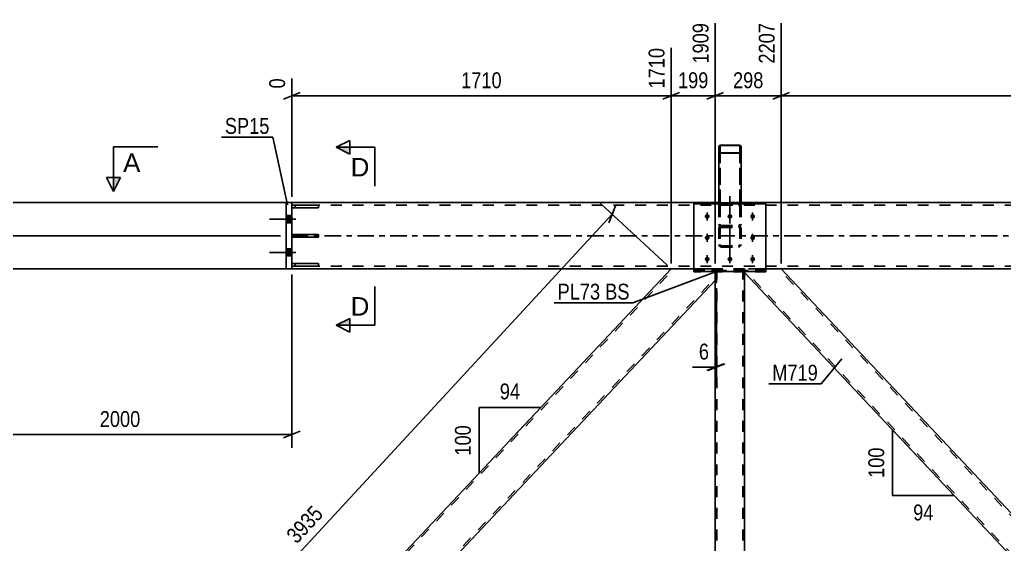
# Model space of a CAD drawing. Header units: millimetres. Extents: x -156 to 1033, y -616 to 225.
# Drawn here: x -67.1 to 110.4, y -55.7 to 39 of the extents above; entities that cross this region are included whole.
import ezdxf

# ---------------------------------------------------------------- set-up
doc = ezdxf.new("R2010")
doc.units = ezdxf.units.MM
doc.linetypes.add('DXK_LINE_DOT2', pattern=[3.9198, 1.9599, -1.9599])
doc.linetypes.add('DXK_LINE_DOT3', pattern=[5.9187, 2.979, -0.9799, 0.9799, -0.9799])
doc.styles.add('Arial', font='ARIAL.TTF', dxfattribs={"height": 0.2})
doc.styles.add('Arial Narrow', font='ARIALN.TTF', dxfattribs={"height": 0.2})

# ---------------------------------------------------------------- blocks, each defined once
blk = doc.blocks.new('Part-404205526-1480 - 1399')
at = {"color": 7, "linetype": 'DXK_LINE_DOT2'}
for p, q in [((-13.3, 5.5), (-18.1, 5.5)), ((-18.1, 5.5), (-18.1, 5.02)), ((-17.5, 5.5), (-17.5, 5.02)), ((-13.3, 5.02), (-13.3, 5.5)), ((-18.1, 5.02), (-13.3, 5.02))]:
    blk.add_line(p, q, dxfattribs=at)
blk = doc.blocks.new('Part-404205526-1481 - 1399')
at = {"color": 7, "linetype": 'DXK_LINE_DOT2'}
for p, q in [((-13.3, 0.24), (-18.1, 0.24)), ((-18.1, 0.24), (-18.1, -0.24)), ((-17.5, -0.24), (-17.5, 0.24)), ((-13.3, -0.24), (-13.3, 0.24)), ((-18.1, -0.24), (-13.3, -0.24))]:
    blk.add_line(p, q, dxfattribs=at)
blk = doc.blocks.new('Part-404205526-1482 - 1399')
at = {"color": 2, "linetype": 'Continuous'}
for p, q in [((-18.1, -5.5), (-18.1, -5.02)), ((-18.1, -5.02), (-13.3, -5.02)), ((-13.3, -5.02), (-13.3, -5.5)), ((-13.3, -5.5), (-18.1, -5.5))]:
    blk.add_line(p, q, dxfattribs=at)
at = {"color": 7, "linetype": 'DXK_LINE_DOT2'}
blk.add_line((-17.5, -5.5), (-17.5, -5.02), dxfattribs=at)
blk = doc.blocks.new('Part-404205526-1483 - 1399')
at = {"color": 2, "linetype": 'Continuous'}
for p, q in [((-18.1, 5.5), (-13.3, 5.5)), ((-18.1, 5.5), (-18.1, 5.02)), ((-13.3, 5.5), (-13.3, 5.02)), ((-13.3, 5.02), (-18.1, 5.02))]:
    blk.add_line(p, q, dxfattribs=at)
at = {"color": 7, "linetype": 'DXK_LINE_DOT2'}
blk.add_line((-17.5, 5.02), (-17.5, 5.5), dxfattribs=at)
blk = doc.blocks.new('Part-404205526-1748 - 1399')
at = {"color": 2, "linetype": 'Continuous'}
for p, q in [((-19.1, -6), (-19.1, 6)), ((-18.1, 6), (-19.1, 6)), ((-18.1, -6), (-18.1, 6)), ((-19.1, -6), (-18.1, -6))]:
    blk.add_line(p, q, dxfattribs=at)
blk = doc.blocks.new('Part-404205526-1445 - 1399')
at = {"color": 7, "linetype": 'DXK_LINE_DOT2'}
for p, q in [((58.26, -6), (58.5, -6)), ((58.26, -6), (58.26, -8.46)), ((58.5, -6), (58.5, -8.46)), ((58.26, -8.46), (58.5, -8.46))]:
    blk.add_line(p, q, dxfattribs=at)
blk = doc.blocks.new('Part-404205526-1450 - 1399')
at = {"color": 7, "linetype": 'DXK_LINE_DOT2'}
for p, q in [((58.5, -6), (58.26, -6)), ((58.26, -6.48), (58.26, -6)), ((58.5, -6.48), (58.5, -6))]:
    blk.add_line(p, q, dxfattribs=at)
at = {"color": 2, "linetype": 'Continuous'}
for p, q in [((58.26, -8.46), (58.26, -6.48)), ((58.5, -6.48), (58.5, -8.46)), ((58.5, -8.46), (58.26, -8.46))]:
    blk.add_line(p, q, dxfattribs=at)
blk = doc.blocks.new('Part-404205526-1479 - 1399')
at = {"color": 7, "linetype": 'DXK_LINE_DOT2'}
for p, q in [((-13.3, -5.02), (-18.1, -5.02)), ((-18.1, -5.02), (-18.1, -5.5)), ((-17.5, -5.5), (-17.5, -5.02)), ((-13.3, -5.5), (-13.3, -5.02)), ((-18.1, -5.5), (-13.3, -5.5))]:
    blk.add_line(p, q, dxfattribs=at)
blk = doc.blocks.new('Part-404205526-1484 - 1399')
at = {"color": 2, "linetype": 'Continuous'}
for p, q in [((-18.1, -0.24), (-18.1, 0.24)), ((-18.1, 0.24), (-13.3, 0.24)), ((-13.3, 0.24), (-13.3, -0.24)), ((-13.3, -0.24), (-18.1, -0.24))]:
    blk.add_line(p, q, dxfattribs=at)
at = {"color": 7, "linetype": 'DXK_LINE_DOT2'}
blk.add_line((-17.5, -0.24), (-17.5, 0.24), dxfattribs=at)
blk = doc.blocks.new('Part-404205526-1502 - 1399')
at = {"color": 2, "linetype": 'Continuous'}
for p, q in [((58.91, 6), (-18.1, 6)), ((298.9, 6), (62.91, 6)), ((50.34, -6), (-18.1, -6)), ((294.4, -6), (67.41, -6))]:
    blk.add_line(p, q, dxfattribs=at)
at = {"color": 7, "linetype": 'DXK_LINE_DOT2'}
for p, q in [((-18.1, -6), (-18.1, 6)), ((919.9, 5.52), (-18.1, 5.52)), ((62.91, 6), (58.91, 6)), ((919.9, -5.52), (-18.1, -5.52)), ((67.41, -6), (50.34, -6))]:
    blk.add_line(p, q, dxfattribs=at)
at = {"color": 7, "linetype": 'DXK_LINE_DOT3'}
blk.add_line((-18.1, 0), (919.9, 0), dxfattribs=at)
blk = doc.blocks.new('Part-404205526-1963 - 1399')
at = {"color": 7, "linetype": 'DXK_LINE_DOT3'}
blk.add_line((60.91, -3.58), (60.91, 7.12), dxfattribs=at)
at = {"color": 7, "linetype": 'DXK_LINE_DOT2'}
for p, q in [((58.94, 5.48), (58.91, 5.31)), ((58.95, 5.51), (58.94, 5.48)), ((59.15, 5.31), (59.17, 5.41)), ((59.17, 5.41), (59.22, 5.5)), ((59.39, 5.83), (59.21, 5.79)), ((59.22, 5.5), (59.3, 5.55)), ((59.3, 5.55), (59.39, 5.57)), ((59.39, 5.83), (62.43, 5.83)), ((59.39, 5.57), (62.43, 5.57)), ((62.61, 5.79), (62.43, 5.83)), ((62.43, 5.57), (62.52, 5.55)), ((62.52, 5.55), (62.6, 5.5)), ((62.6, 5.5), (62.65, 5.41)), ((62.65, 5.41), (62.67, 5.31)), ((62.88, 5.48), (62.87, 5.51)), ((62.91, 5.31), (62.88, 5.48)), ((58.91, 5.31), (58.91, -1.59)), ((59.15, 5.31), (59.15, -1.59)), ((62.67, 5.31), (62.67, -1.59)), ((62.91, 5.31), (62.91, -1.59)), ((58.91, 2.08), (58.95, 1.88)), ((59.17, 1.98), (59.15, 2.08)), ((59.22, 1.9), (59.17, 1.98)), ((59.3, 1.84), (59.22, 1.9)), ((59.39, 1.82), (59.3, 1.84)), ((59.39, 1.82), (62.43, 1.82)), ((62.52, 1.84), (62.43, 1.82)), ((62.6, 1.9), (62.52, 1.84)), ((62.65, 1.98), (62.6, 1.9)), ((62.67, 2.08), (62.65, 1.98)), ((62.87, 1.88), (62.91, 2.08)), ((58.91, 1.27), (58.95, 1.44)), ((58.95, 1.44), (59.05, 1.59)), ((59.05, 1.59), (59.21, 1.69)), ((59.17, 1.36), (59.15, 1.27)), ((59.22, 1.43), (59.17, 1.36)), ((59.21, 1.69), (59.39, 1.72)), ((59.21, 1.61), (59.39, 1.57)), ((59.3, 1.48), (59.22, 1.43)), ((59.39, 1.5), (59.3, 1.48)), ((59.39, 1.72), (62.43, 1.72)), ((59.39, 1.57), (62.43, 1.57)), ((59.39, 1.5), (62.43, 1.5)), ((62.43, 1.72), (62.61, 1.69)), ((62.43, 1.57), (62.61, 1.61)), ((62.52, 1.48), (62.43, 1.5)), ((62.6, 1.43), (62.52, 1.48)), ((62.65, 1.36), (62.6, 1.43)), ((62.61, 1.69), (62.77, 1.59)), ((62.67, 1.27), (62.65, 1.36)), ((62.77, 1.59), (62.87, 1.44)), ((62.87, 1.44), (62.91, 1.27)), ((58.95, -1.76), (58.91, -1.59)), ((59.05, -1.91), (58.95, -1.76)), ((59.15, -1.59), (59.17, -1.67)), ((59.17, -1.67), (59.22, -1.75)), ((59.22, -1.75), (59.3, -1.8)), ((62.52, -1.8), (62.6, -1.75)), ((62.6, -1.75), (62.65, -1.67)), ((62.65, -1.67), (62.67, -1.59)), ((62.87, -1.76), (62.77, -1.91)), ((62.91, -1.59), (62.87, -1.76)), ((59.21, -2), (59.05, -1.91)), ((59.39, -2.04), (59.21, -2)), ((59.3, -1.8), (59.39, -1.81)), ((59.39, -1.81), (62.43, -1.81)), ((59.39, -2.04), (62.43, -2.04)), ((62.43, -1.81), (62.52, -1.8)), ((62.61, -2), (62.43, -2.04)), ((62.77, -1.91), (62.61, -2))]:
    blk.add_line(p, q, dxfattribs=at)
for centre, start, end in [((59.41, 5.33), 114.32, 159.2417), ((62.41, 5.33), 20.7583, 65.68), ((59.41, 2.06), 200.7583, 245.68), ((62.41, 2.06), 294.32, 339.2417)]:
    blk.add_arc(centre, 0.496, start, end, dxfattribs=at)
blk = doc.blocks.new('Part-404205526-1690 - 1399')
at = {"color": 2, "linetype": 'Continuous'}
for p, q in [((-56.46, -119.54), (50.32, -6)), ((54.41, -6), (50.34, -6)), ((58.26, -8.06), (5.84, -63.8)), ((-48.51, -121.6), (0.9, -69.05)), ((-56.46, -121.6), (-56.46, -119.54)), ((-48.54, -121.6), (-56.46, -121.6))]:
    blk.add_line(p, q, dxfattribs=at)
at = {"color": 7, "linetype": 'DXK_LINE_DOT2'}
for p, q in [((-56.46, -120.01), (50.76, -6)), ((50.34, -6), (50.32, -6)), ((51.2, -6), (58.26, -6)), ((58.26, -6), (54.41, -6)), ((58.26, -8.06), (58.26, -6)), ((-48.95, -121.6), (58.26, -7.6)), ((5.84, -63.8), (0.9, -69.05)), ((-48.51, -121.6), (-48.54, -121.6)), ((-48.54, -121.6), (-48.51, -121.6))]:
    blk.add_line(p, q, dxfattribs=at)
blk = doc.blocks.new('Part-404205526-1916 - 1399')
at = {"color": 7, "linetype": 'DXK_LINE_DOT3'}
blk.add_line((60.91, 7.12), (60.91, -3.58), dxfattribs=at)
at = {"color": 7, "linetype": 'DXK_LINE_DOT2'}
for p, q in [((58.91, 5.31), (58.95, 5.51)), ((59.17, 5.41), (59.15, 5.31)), ((59.22, 5.5), (59.17, 5.41)), ((59.21, 5.79), (59.39, 5.83)), ((59.3, 5.55), (59.22, 5.5)), ((59.39, 5.57), (59.3, 5.55)), ((59.39, 5.83), (62.43, 5.83)), ((59.39, 5.57), (62.43, 5.57)), ((62.43, 5.83), (62.61, 5.79)), ((62.52, 5.55), (62.43, 5.57)), ((62.6, 5.5), (62.52, 5.55)), ((62.65, 5.41), (62.6, 5.5)), ((62.67, 5.31), (62.65, 5.41)), ((62.87, 5.51), (62.91, 5.31)), ((58.91, 5.31), (58.91, -1.59)), ((59.15, 5.31), (59.15, -1.59)), ((62.67, 5.31), (62.67, -1.59)), ((62.91, 5.31), (62.91, -1.59)), ((58.95, 1.88), (58.91, 2.08)), ((59.15, 2.08), (59.17, 1.98)), ((59.17, 1.98), (59.22, 1.9)), ((59.22, 1.9), (59.3, 1.84)), ((59.3, 1.84), (59.39, 1.82)), ((59.39, 1.82), (62.43, 1.82)), ((62.43, 1.82), (62.52, 1.84)), ((62.52, 1.84), (62.6, 1.9)), ((62.6, 1.9), (62.65, 1.98)), ((62.65, 1.98), (62.67, 2.08)), ((62.91, 2.08), (62.87, 1.88)), ((58.95, 1.44), (58.91, 1.27)), ((59.05, 1.59), (58.95, 1.44)), ((59.21, 1.69), (59.05, 1.59)), ((59.15, 1.27), (59.17, 1.36)), ((59.17, 1.36), (59.22, 1.43)), ((59.39, 1.72), (59.21, 1.69)), ((59.39, 1.57), (59.21, 1.61)), ((59.22, 1.43), (59.3, 1.48)), ((59.3, 1.48), (59.39, 1.5)), ((59.39, 1.72), (62.43, 1.72)), ((59.39, 1.57), (62.43, 1.57)), ((59.39, 1.5), (62.43, 1.5)), ((62.61, 1.69), (62.43, 1.72)), ((62.61, 1.61), (62.43, 1.57)), ((62.43, 1.5), (62.52, 1.48)), ((62.52, 1.48), (62.6, 1.43)), ((62.6, 1.43), (62.65, 1.36)), ((62.77, 1.59), (62.61, 1.69)), ((62.65, 1.36), (62.67, 1.27)), ((62.87, 1.44), (62.77, 1.59)), ((62.91, 1.27), (62.87, 1.44)), ((58.91, -1.59), (58.95, -1.76)), ((58.95, -1.76), (59.05, -1.91)), ((59.17, -1.67), (59.15, -1.59)), ((59.22, -1.75), (59.17, -1.67)), ((59.3, -1.79), (59.22, -1.75)), ((62.6, -1.75), (62.52, -1.79)), ((62.65, -1.67), (62.6, -1.75)), ((62.67, -1.59), (62.65, -1.67)), ((62.77, -1.91), (62.87, -1.76)), ((62.87, -1.76), (62.91, -1.59)), ((59.05, -1.91), (59.21, -2)), ((59.21, -2), (59.39, -2.04)), ((59.39, -1.81), (59.3, -1.79)), ((59.39, -1.81), (62.43, -1.81)), ((59.39, -2.04), (62.43, -2.04)), ((62.52, -1.79), (62.43, -1.81)), ((62.43, -2.04), (62.61, -2)), ((62.61, -2), (62.77, -1.91))]:
    blk.add_line(p, q, dxfattribs=at)
for centre, start, end in [((59.41, 5.33), 114.32, 159.2417), ((62.41, 5.33), 20.7583, 65.68), ((59.41, 2.06), 200.7583, 245.68), ((62.41, 2.06), 294.32, 339.2417)]:
    blk.add_arc(centre, 0.496, start, end, dxfattribs=at)
blk = doc.blocks.new('Part-404205526-1871 - 1399')
at = {"color": 7, "linetype": 'DXK_LINE_DOT2'}
for p, q in [((172.07, -6), (63.54, -121.41)), ((178.26, -6.19), (69.73, -121.6)), ((178.26, -6), (171.63, -6)), ((120.9, -59.95), (117.28, -63.8)), ((124.53, -63.8), (120.9, -67.65)), ((70.17, -121.6), (63.54, -121.6))]:
    blk.add_line(p, q, dxfattribs=at)
at = {"color": 2, "linetype": 'Continuous'}
for p, q in [((171.63, -6), (120.9, -59.95)), ((178.26, -6.66), (124.53, -63.8)), ((178.26, -6.66), (178.26, -6)), ((117.28, -63.8), (63.54, -120.94)), ((120.9, -67.65), (70.17, -121.6)), ((63.54, -121.6), (63.54, -120.94))]:
    blk.add_line(p, q, dxfattribs=at)
blk = doc.blocks.new('Part-404205526-1876 - 1399')
at = {"color": 7, "linetype": 'DXK_LINE_DOT2'}
for p, q in [((70.17, -6), (63.54, -6)), ((63.54, -6.48), (63.54, -6)), ((117.5, -63.57), (63.54, -6.19)), ((120.68, -60.18), (69.73, -6)), ((120.87, -59.98), (120.46, -60.41)), ((117.5, -63.57), (117.51, -63.55))]:
    blk.add_line(p, q, dxfattribs=at)
at = {"color": 2, "linetype": 'Continuous'}
for p, q in [((63.54, -6.66), (63.54, -6.48)), ((117.28, -63.8), (63.54, -6.66)), ((120.9, -59.95), (70.17, -6)), ((120.9, -59.95), (120.46, -60.41)), ((120.46, -60.41), (117.28, -63.8))]:
    blk.add_line(p, q, dxfattribs=at)
blk = doc.blocks.new('Part-404205526-1891 - 1399')
at = {"color": 7, "linetype": 'DXK_LINE_DOT2'}
for p, q in [((63.54, -6), (58.26, -6)), ((58.26, -8.46), (58.26, -6)), ((58.58, -121.6), (58.58, -6)), ((63.22, -121.6), (63.22, -6)), ((63.54, -6.66), (63.54, -6)), ((58.26, -121.6), (58.26, -119.14)), ((58.26, -121.6), (63.54, -121.6)), ((63.54, -121.6), (63.54, -120.94))]:
    blk.add_line(p, q, dxfattribs=at)
at = {"color": 2, "linetype": 'Continuous'}
for p, q in [((63.54, -120.94), (63.54, -6.66)), ((58.26, -119.14), (58.26, -8.46))]:
    blk.add_line(p, q, dxfattribs=at)
blk = doc.blocks.new('Part-404205526-25843 - 1399')
at = {"color": 2, "linetype": 'Continuous'}
for p, q in [((58.95, 16.23), (58.91, 16.16)), ((58.91, 16.16), (58.91, 5.95)), ((59.05, 16.28), (58.95, 16.23)), ((59.21, 16.32), (59.05, 16.28)), ((59.15, 16.16), (59.17, 16.19)), ((59.15, 16.16), (59.15, 15.05)), ((59.17, 16.19), (59.22, 16.22)), ((59.39, 16.33), (59.21, 16.32)), ((59.22, 16.22), (59.3, 16.24)), ((59.3, 16.24), (59.39, 16.25)), ((59.39, 16.33), (62.43, 16.33)), ((59.39, 16.25), (62.43, 16.25)), ((62.61, 16.32), (62.43, 16.33)), ((62.43, 16.25), (62.52, 16.24)), ((62.52, 16.24), (62.6, 16.22)), ((62.6, 16.22), (62.65, 16.19)), ((62.77, 16.28), (62.61, 16.32)), ((62.65, 16.19), (62.67, 16.16)), ((62.67, 16.16), (62.67, 15.05)), ((62.87, 16.23), (62.77, 16.28)), ((62.91, 16.16), (62.87, 16.23)), ((62.91, 16.16), (62.91, 5.95)), ((58.91, 15.05), (58.95, 14.99)), ((58.95, 14.99), (59.05, 14.93)), ((59.05, 14.93), (59.21, 14.89)), ((59.17, 15.02), (59.15, 15.05)), ((59.22, 14.99), (59.17, 15.02)), ((59.21, 14.89), (59.39, 14.88)), ((59.3, 14.97), (59.22, 14.99)), ((59.39, 14.97), (59.3, 14.97)), ((59.39, 14.97), (62.43, 14.97)), ((59.39, 14.88), (62.43, 14.88)), ((62.52, 14.97), (62.43, 14.97)), ((62.43, 14.88), (62.61, 14.89)), ((62.6, 14.99), (62.52, 14.97)), ((62.65, 15.02), (62.6, 14.99)), ((62.61, 14.89), (62.77, 14.93)), ((62.67, 15.05), (62.65, 15.02)), ((62.77, 14.93), (62.87, 14.99)), ((62.87, 14.99), (62.91, 15.05))]:
    blk.add_line(p, q, dxfattribs=at)
at = {"color": 7, "linetype": 'DXK_LINE_DOT2'}
for p, q in [((59.15, 15.05), (59.15, 5.69)), ((62.67, 15.05), (62.67, 5.69)), ((62.91, 6), (58.91, 6)), ((58.91, 5.95), (58.91, 5.69)), ((58.91, 5.83), (59.15, 5.83)), ((58.95, 5.62), (58.91, 5.69)), ((59.05, 5.56), (58.95, 5.62)), ((59.21, 5.53), (59.05, 5.56)), ((59.15, 5.69), (59.17, 5.65)), ((59.17, 5.65), (59.22, 5.63)), ((59.39, 5.51), (59.21, 5.53)), ((59.22, 5.63), (59.3, 5.61)), ((59.3, 5.61), (59.39, 5.6)), ((59.39, 5.6), (62.43, 5.6)), ((59.39, 5.51), (62.43, 5.51)), ((62.43, 5.6), (62.52, 5.61)), ((62.61, 5.53), (62.43, 5.51)), ((62.52, 5.61), (62.6, 5.63)), ((62.6, 5.63), (62.65, 5.65)), ((62.77, 5.56), (62.61, 5.53)), ((62.65, 5.65), (62.67, 5.69)), ((62.67, 5.83), (62.91, 5.83)), ((62.87, 5.62), (62.77, 5.56)), ((62.91, 5.69), (62.87, 5.62)), ((62.91, 5.95), (62.91, 5.69))]:
    blk.add_line(p, q, dxfattribs=at)
blk = doc.blocks.new('Bolt-404205526-1962 - 1399')
at = {"linetype": 'Continuous'}
for points in [[(-19.1, 3.66), (-19.1, 2.34), (-18.1, 2.34), (-18.1, 3.66)], [(-19.1, 3.66), (-19.1, 2.34), (-18.1, 2.34), (-18.1, 3.66)], [(-19.1, -2.34), (-19.1, -3.66), (-18.1, -3.66), (-18.1, -2.34)], [(-19.1, -2.34), (-19.1, -3.66), (-18.1, -3.66), (-18.1, -2.34)]]:
    blk.add_hatch(color=1, dxfattribs=at).paths.add_polyline_path(points)
at = {"color": 1, "linetype": 'Continuous'}
for p, q in [((-18.1, 3.66), (-19.1, 3.66)), ((-18.1, 3.66), (-19.1, 3.66)), ((-17.34, 3), (-22.1, 3)), ((-17.34, 3), (-22.1, 3)), ((-18.1, 2.34), (-19.1, 2.34)), ((-18.1, 2.34), (-19.1, 2.34)), ((-17.34, -3), (-22.1, -3)), ((-17.34, -3), (-22.1, -3)), ((-18.1, -2.34), (-19.1, -2.34)), ((-18.1, -2.34), (-19.1, -2.34)), ((-18.1, -3.66), (-19.1, -3.66)), ((-18.1, -3.66), (-19.1, -3.66))]:
    blk.add_line(p, q, dxfattribs=at)
blk = doc.blocks.new('Part-404205526-1971 - 1399')
at = {"color": 7, "linetype": 'DXK_LINE_DOT2'}
for p, q in [((54.41, -6.49), (54.41, 5.95)), ((67.41, 5.95), (54.41, 5.95)), ((54.41, 5.73), (67.41, 5.73)), ((67.41, -6.49), (67.41, 5.95)), ((67.41, -6.27), (54.41, -6.27)), ((67.41, -6.49), (54.41, -6.49))]:
    blk.add_line(p, q, dxfattribs=at)
blk = doc.blocks.new('Bolt-404205526-1972 - 1399')
at = {"color": 1, "linetype": 'DXK_LINE_DOT2'}
for p, q in [((56.81, 3.87), (56.81, 2.74)), ((60.91, 3.87), (60.91, 2.74)), ((65.01, 3.87), (65.01, 2.74)), ((56.81, 0.02), (56.81, -1.12)), ((65.01, 0.02), (65.01, -1.12)), ((56.81, -3.83), (56.81, -4.97)), ((60.91, -3.83), (60.91, -4.97)), ((65.01, -3.83), (65.01, -4.97))]:
    blk.add_line(p, q, dxfattribs=at)
blk = doc.blocks.new('Part-404205526-1980 - 1399')
at = {"color": 2, "linetype": 'Continuous'}
for p, q in [((54.41, 5.95), (67.41, 5.95)), ((54.41, -6.48), (54.41, 5.95)), ((54.41, 5.73), (67.41, 5.73)), ((67.41, -6.48), (67.41, 5.95)), ((67.41, -6.48), (54.41, -6.48))]:
    blk.add_line(p, q, dxfattribs=at)
at = {"color": 7, "linetype": 'DXK_LINE_DOT2'}
blk.add_line((54.41, -6.27), (67.41, -6.27), dxfattribs=at)
blk = doc.blocks.new('Bolt-404205526-1981 - 1399')
at = {"linetype": 'Continuous'}
for points in [[(56.81, 3.89), (56.9, 3.88), (56.99, 3.85), (57.07, 3.81), (57.14, 3.75), (57.19, 3.68), (57.23, 3.6), (57.25, 3.52), (57.25, 3.43), (57.23, 3.35), (57.19, 3.27), (57.14, 3.2), (57.07, 3.14), (56.99, 3.1), (56.9, 3.07), (56.81, 3.06), (56.72, 3.07), (56.63, 3.1), (56.55, 3.14), (56.48, 3.2), (56.43, 3.27), (56.39, 3.35), (56.37, 3.43), (56.37, 3.52), (56.39, 3.6), (56.43, 3.68), (56.48, 3.75), (56.55, 3.81), (56.63, 3.85), (56.72, 3.88)], [(60.91, 3.89), (61, 3.88), (61.09, 3.85), (61.17, 3.81), (61.24, 3.75), (61.29, 3.68), (61.33, 3.6), (61.35, 3.52), (61.35, 3.43), (61.33, 3.35), (61.29, 3.27), (61.24, 3.2), (61.17, 3.14), (61.09, 3.1), (61, 3.07), (60.91, 3.06), (60.82, 3.07), (60.73, 3.1), (60.65, 3.14), (60.58, 3.2), (60.53, 3.27), (60.49, 3.35), (60.47, 3.43), (60.47, 3.52), (60.49, 3.6), (60.53, 3.68), (60.58, 3.75), (60.65, 3.81), (60.73, 3.85), (60.82, 3.88)], [(65.01, 3.89), (65.1, 3.88), (65.19, 3.85), (65.27, 3.81), (65.34, 3.75), (65.39, 3.68), (65.43, 3.6), (65.45, 3.52), (65.45, 3.43), (65.43, 3.35), (65.39, 3.27), (65.34, 3.2), (65.27, 3.14), (65.19, 3.1), (65.1, 3.07), (65.01, 3.06), (64.92, 3.07), (64.83, 3.1), (64.75, 3.14), (64.68, 3.2), (64.63, 3.27), (64.59, 3.35), (64.57, 3.43), (64.57, 3.52), (64.59, 3.6), (64.63, 3.68), (64.68, 3.75), (64.75, 3.81), (64.83, 3.85), (64.92, 3.88)], [(56.81, 0.04), (56.9, 0.03), (56.99, 0), (57.07, -0.04), (57.14, -0.1), (57.19, -0.17), (57.23, -0.25), (57.25, -0.33), (57.25, -0.42), (57.23, -0.5), (57.19, -0.58), (57.14, -0.65), (57.07, -0.71), (56.99, -0.75), (56.9, -0.78), (56.81, -0.79), (56.72, -0.78), (56.63, -0.75), (56.55, -0.71), (56.48, -0.65), (56.43, -0.58), (56.39, -0.5), (56.37, -0.42), (56.37, -0.33), (56.39, -0.25), (56.43, -0.17), (56.48, -0.1), (56.55, -0.04), (56.63, 0), (56.72, 0.03)], [(65.01, 0.04), (65.1, 0.03), (65.19, 0), (65.27, -0.04), (65.34, -0.1), (65.39, -0.17), (65.43, -0.25), (65.45, -0.33), (65.45, -0.42), (65.43, -0.5), (65.39, -0.58), (65.34, -0.65), (65.27, -0.71), (65.19, -0.75), (65.1, -0.78), (65.01, -0.79), (64.92, -0.78), (64.83, -0.75), (64.75, -0.71), (64.68, -0.65), (64.63, -0.58), (64.59, -0.5), (64.57, -0.42), (64.57, -0.33), (64.59, -0.25), (64.63, -0.17), (64.68, -0.1), (64.75, -0.04), (64.83, 0), (64.92, 0.03)], [(56.81, -3.82), (56.9, -3.83), (56.99, -3.85), (57.07, -3.9), (57.14, -3.95), (57.19, -4.02), (57.23, -4.1), (57.25, -4.19), (57.25, -4.27), (57.23, -4.36), (57.19, -4.44), (57.14, -4.51), (57.07, -4.56), (56.99, -4.61), (56.9, -4.63), (56.81, -4.64), (56.72, -4.63), (56.63, -4.61), (56.55, -4.56), (56.48, -4.51), (56.43, -4.44), (56.39, -4.36), (56.37, -4.27), (56.37, -4.19), (56.39, -4.1), (56.43, -4.02), (56.48, -3.95), (56.55, -3.9), (56.63, -3.85), (56.72, -3.83)], [(60.91, -3.82), (61, -3.83), (61.09, -3.85), (61.17, -3.9), (61.24, -3.95), (61.29, -4.02), (61.33, -4.1), (61.35, -4.19), (61.35, -4.27), (61.33, -4.36), (61.29, -4.44), (61.24, -4.51), (61.17, -4.56), (61.09, -4.61), (61, -4.63), (60.91, -4.64), (60.82, -4.63), (60.73, -4.61), (60.65, -4.56), (60.58, -4.51), (60.53, -4.44), (60.49, -4.36), (60.47, -4.27), (60.47, -4.19), (60.49, -4.1), (60.53, -4.02), (60.58, -3.95), (60.65, -3.9), (60.73, -3.85), (60.82, -3.83)], [(65.01, -3.82), (65.1, -3.83), (65.19, -3.85), (65.27, -3.9), (65.34, -3.95), (65.39, -4.02), (65.43, -4.1), (65.45, -4.19), (65.45, -4.27), (65.43, -4.36), (65.39, -4.44), (65.34, -4.51), (65.27, -4.56), (65.19, -4.61), (65.1, -4.63), (65.01, -4.64), (64.92, -4.63), (64.83, -4.61), (64.75, -4.56), (64.68, -4.51), (64.63, -4.44), (64.59, -4.36), (64.57, -4.27), (64.57, -4.19), (64.59, -4.1), (64.63, -4.02), (64.68, -3.95), (64.75, -3.9), (64.83, -3.85), (64.92, -3.83)]]:
    blk.add_hatch(color=1, dxfattribs=at).paths.add_polyline_path(points)
at = {"color": 1, "linetype": 'Continuous'}
for p, q in [((56.81, 3.08), (56.81, 4.21)), ((60.91, 3.08), (60.91, 4.21)), ((65.01, 3.08), (65.01, 4.21)), ((56.81, -0.77), (56.81, 0.36)), ((65.01, -0.77), (65.01, 0.36)), ((56.81, -4.63), (56.81, -3.49)), ((60.91, -4.63), (60.91, -3.49)), ((65.01, -4.63), (65.01, -3.49))]:
    blk.add_line(p, q, dxfattribs=at)
blk = doc.blocks.new('Part-404205526-25842 - 1399')
at = {"color": 7, "linetype": 'DXK_LINE_DOT2'}
for p, q in [((58.91, 16.16), (58.95, 16.22)), ((58.91, 16.16), (58.91, 5.69)), ((58.95, 16.22), (59.05, 16.28)), ((59.05, 16.28), (59.21, 16.32)), ((59.17, 16.19), (59.15, 16.16)), ((59.15, 16.16), (59.15, 5.69)), ((59.22, 16.22), (59.17, 16.19)), ((59.21, 16.32), (59.39, 16.33)), ((59.3, 16.24), (59.22, 16.22)), ((59.39, 16.24), (59.3, 16.24)), ((59.39, 16.33), (62.43, 16.33)), ((59.39, 16.24), (62.43, 16.24)), ((62.43, 16.33), (62.61, 16.32)), ((62.52, 16.24), (62.43, 16.24)), ((62.6, 16.22), (62.52, 16.24)), ((62.65, 16.19), (62.6, 16.22)), ((62.61, 16.32), (62.77, 16.28)), ((62.67, 16.16), (62.65, 16.19)), ((62.67, 16.16), (62.67, 5.69)), ((62.77, 16.28), (62.87, 16.22)), ((62.87, 16.22), (62.91, 16.16)), ((62.91, 16.16), (62.91, 5.69)), ((58.95, 14.98), (58.91, 15.05)), ((59.05, 14.93), (58.95, 14.98)), ((59.21, 14.89), (59.05, 14.93)), ((59.15, 15.05), (59.17, 15.02)), ((59.17, 15.02), (59.22, 14.99)), ((59.39, 14.88), (59.21, 14.89)), ((59.22, 14.99), (59.3, 14.97)), ((59.3, 14.97), (59.39, 14.96)), ((59.39, 14.96), (62.43, 14.96)), ((59.39, 14.88), (62.43, 14.88)), ((62.43, 14.96), (62.52, 14.97)), ((62.61, 14.89), (62.43, 14.88)), ((62.52, 14.97), (62.6, 14.99)), ((62.6, 14.99), (62.65, 15.02)), ((62.77, 14.93), (62.61, 14.89)), ((62.65, 15.02), (62.67, 15.05)), ((62.87, 14.98), (62.77, 14.93)), ((62.91, 15.05), (62.87, 14.98)), ((62.91, 6), (58.91, 6)), ((58.91, 5.83), (59.15, 5.83)), ((58.91, 5.69), (58.95, 5.62)), ((58.95, 5.62), (59.05, 5.57)), ((59.05, 5.57), (59.21, 5.53)), ((59.17, 5.66), (59.15, 5.69)), ((59.22, 5.63), (59.17, 5.66)), ((59.21, 5.53), (59.39, 5.51)), ((59.3, 5.61), (59.22, 5.63)), ((59.39, 5.6), (59.3, 5.61)), ((59.39, 5.6), (62.43, 5.6)), ((59.39, 5.51), (62.43, 5.51)), ((62.52, 5.61), (62.43, 5.6)), ((62.43, 5.51), (62.61, 5.53)), ((62.6, 5.63), (62.52, 5.61)), ((62.65, 5.66), (62.6, 5.63)), ((62.61, 5.53), (62.77, 5.57)), ((62.67, 5.69), (62.65, 5.66)), ((62.67, 5.83), (62.91, 5.83)), ((62.77, 5.57), (62.87, 5.62)), ((62.87, 5.62), (62.91, 5.69))]:
    blk.add_line(p, q, dxfattribs=at)
blk = doc.blocks.new('StraightDimension-404205526-16399 - 1399')
at = {"color": 7, "linetype": 'Continuous'}
for p, q in [((58.26, -5), (58.26, 38.36)), ((70.17, -5), (70.17, 38.36)), ((56.76, 24.65), (59.76, 25.85)), ((58.26, 25.25), (70.17, 25.25)), ((71.67, 25.85), (68.67, 24.65))]:
    blk.add_line(p, q, dxfattribs=at)
at = {"color": 0}
blk.add_wipeout([(67.56, 26), (67.56, 30.2), (60.87, 30.2), (60.87, 26)], dxfattribs=at)
at = {"color": 3, "style": 'Arial Narrow'}
blk.add_text('298', height=2.863, dxfattribs=at).set_placement((61.47, 26.6))
at = {"color": 0, "linetype": 'Continuous'}
blk.add_wipeout([(69.57, 38.96), (65.37, 38.96), (65.37, 30.45), (69.57, 30.45)], dxfattribs=at)
at = {"color": 3, "linetype": 'Continuous', "style": 'Arial Narrow'}
blk.add_text('2207', height=2.863, rotation=90.0002, dxfattribs=at).set_placement((68.97, 31.05))
blk = doc.blocks.new('StraightDimension-404205526-3106 - 1399')
at = {"color": 7, "linetype": 'Continuous'}
for p, q in [((58.26, -9.46), (58.26, -26.08)), ((58.5, -9.46), (58.5, -26.08)), ((56.76, -24.28), (59.76, -23.08)), ((60, -23.08), (57, -24.28)), ((58.26, -23.68), (58.5, -23.68))]:
    blk.add_line(p, q, dxfattribs=at)
at = {"color": 0}
blk.add_wipeout([(57.74, -22.93), (57.74, -18.73), (54.71, -18.73), (54.71, -22.93)], dxfattribs=at)
at = {"color": 7, "linetype": 'Continuous'}
blk.add_line((58.26, -23.68), (54.18, -23.68), dxfattribs=at)
blk.add_line((58.26, -23.68), (54.18, -23.68), dxfattribs=at)
at = {"color": 3, "style": 'Arial Narrow'}
blk.add_text('6', height=2.86, dxfattribs=at).set_placement((55.31, -22.33))
blk = doc.blocks.new('StraightDimension-404205526-2933 - 1399')
at = {"color": 7, "linetype": 'Continuous'}
for p, q in [((-18.1, -7), (-18.1, -38.24)), ((-80, -120.6), (-80, -32.99)), ((-78.5, -35.24), (-81.5, -36.44)), ((-19.6, -36.44), (-16.6, -35.24)), ((-80, -35.84), (-18.1, -35.84))]:
    blk.add_line(p, q, dxfattribs=at)
at = {"color": 0}
blk.add_wipeout([(-44.79, -35.09), (-44.79, -30.89), (-53.31, -30.89), (-53.31, -35.09)], dxfattribs=at)
at = {"color": 3, "style": 'Arial Narrow'}
blk.add_text('2000', height=2.863, dxfattribs=at).set_placement((-52.71, -34.49))
blk = doc.blocks.new('StraightDimension-404205526-16400 - 1399')
at = {"color": 7, "linetype": 'Continuous'}
for p, q in [((58.26, -5), (58.26, 38.36)), ((50.32, -5), (50.32, 33.86)), ((48.82, 24.65), (51.82, 25.85)), ((50.32, 25.25), (58.26, 25.25)), ((59.76, 25.85), (56.76, 24.65))]:
    blk.add_line(p, q, dxfattribs=at)
at = {"color": 0}
blk.add_wipeout([(57.63, 26), (57.63, 30.2), (50.95, 30.2), (50.95, 26)], dxfattribs=at)
at = {"color": 3, "style": 'Arial Narrow'}
blk.add_text('199', height=2.863, dxfattribs=at).set_placement((51.55, 26.6))
at = {"color": 0, "linetype": 'Continuous'}
blk.add_wipeout([(57.66, 38.96), (53.46, 38.96), (53.46, 30.45), (57.66, 30.45)], dxfattribs=at)
at = {"color": 3, "linetype": 'Continuous', "style": 'Arial Narrow'}
blk.add_text('1909', height=2.863, rotation=90.0002, dxfattribs=at).set_placement((57.06, 31.05))
blk = doc.blocks.new('StraightDimension-404205526-2953 - 1399')
at = {"color": 7, "linetype": 'Continuous'}
for p, q in [((-20.1, 0), (-109.24, 0)), ((-105.79, -1.5), (-106.99, 1.5)), ((-106.39, -127.6), (-106.39, 0)), ((-81, -127.6), (-109.24, -127.6)), ((-106.99, -126.1), (-105.79, -129.1))]:
    blk.add_line(p, q, dxfattribs=at)
at = {"color": 0}
blk.add_wipeout([(-107.14, -59.54), (-111.34, -59.54), (-111.34, -68.06), (-107.14, -68.06)], dxfattribs=at)
at = {"color": 3, "style": 'Arial Narrow'}
blk.add_text('3190', height=2.863, rotation=90.0002, dxfattribs=at).set_placement((-107.74, -67.46))
blk = doc.blocks.new('AngleDimension-404205526-3062 - 1399')
at = {"color": 7, "linetype": 'Continuous'}
for p, q in [((15.69, -31.01), (26.79, -31.01)), ((15.69, -42.81), (26.79, -31.01)), ((15.69, -42.81), (15.69, -31.01)), ((20.82, -37.37), (26.79, -31.01))]:
    blk.add_line(p, q, dxfattribs=at)
at = {"color": 0}
for points in [[(23.67, -30.11), (23.67, -25.91), (18.82, -25.91), (18.82, -30.11)], [(14.79, -33.57), (10.59, -33.57), (10.59, -40.26), (14.79, -40.26)]]:
    blk.add_wipeout(points, dxfattribs=at)
at = {"color": 3, "style": 'Arial Narrow'}
blk.add_text('94', height=2.863, dxfattribs=at).set_placement((19.42, -29.51))
blk.add_text('100', height=2.863, rotation=90.0002, dxfattribs=at).set_placement((14.19, -39.66))
blk = doc.blocks.new('StraightDimension-404205526-3151 - 1399')
at = {"color": 7, "linetype": 'Continuous'}
for p, q in [((-117.82, 4.5), (-119.02, 7.5)), ((-19.1, 6), (-121.27, 6)), ((-118.42, -143.68), (-118.42, 6)), ((53.41, -143.68), (-121.27, -143.68)), ((-119.02, -142.18), (-117.82, -145.18))]:
    blk.add_line(p, q, dxfattribs=at)
at = {"color": 0}
blk.add_wipeout([(-119.17, -64.59), (-123.37, -64.59), (-123.37, -73.1), (-119.17, -73.1)], dxfattribs=at)
at = {"color": 3, "style": 'Arial Narrow'}
blk.add_text('3742', height=2.863, rotation=90.0002, dxfattribs=at).set_placement((-119.77, -72.5))
blk = doc.blocks.new('StraightDimension-404205526-10060 - 1399')
at = {"color": 7, "linetype": 'Continuous'}
for p, q in [((-94.35, -7.5), (-95.55, -4.5)), ((57.26, -6), (-97.8, -6)), ((-94.95, -121.6), (-94.95, -6)), ((-95.55, -120.1), (-94.35, -123.1)), ((57.26, -121.6), (-97.8, -121.6))]:
    blk.add_line(p, q, dxfattribs=at)
at = {"color": 0}
blk.add_wipeout([(-95.7, -59.54), (-99.9, -59.54), (-99.9, -68.06), (-95.7, -68.06)], dxfattribs=at)
at = {"color": 3, "style": 'Arial Narrow'}
blk.add_text('2890', height=2.863, rotation=90.0002, dxfattribs=at).set_placement((-96.3, -67.46))
blk = doc.blocks.new('StraightDimension-404205526-14718 - 1399')
at = {"color": 7, "linetype": 'Continuous'}
for p, q in [((49.6, -5.32), (37.58, 5.79)), ((39.09, 2.35), (40.25, 5.37)), ((-67.13, -111.74), (39.67, 3.86)), ((-57.19, -120.92), (-69.22, -109.81)), ((-66.55, -110.23), (-67.71, -113.25))]:
    blk.add_line(p, q, dxfattribs=at)
at = {"color": 0}
blk.add_wipeout([(-11.39, -50.31), (-14.48, -47.46), (-20.25, -53.71), (-17.17, -56.56)], dxfattribs=at)
at = {"color": 3, "style": 'Arial Narrow'}
blk.add_text('3935', height=2.863, rotation=47.269, dxfattribs=at).set_placement((-17.2, -55.71))
blk = doc.blocks.new('StraightDimension-404205526-16398 - 1399')
at = {"color": 7, "linetype": 'Continuous'}
for p, q in [((70.17, -5), (70.17, 38.36)), ((171.63, -5), (171.63, 33.86)), ((71.67, 25.85), (68.67, 24.65)), ((70.17, 25.25), (171.63, 25.25)), ((170.13, 24.65), (173.13, 25.85))]:
    blk.add_line(p, q, dxfattribs=at)
at = {"color": 0, "linetype": 'Continuous'}
blk.add_wipeout([(171.03, 34.46), (166.83, 34.46), (166.83, 25.95), (171.03, 25.95)], dxfattribs=at)
at = {"color": 0}
blk.add_wipeout([(125.16, 26), (125.16, 30.2), (116.65, 30.2), (116.65, 26)], dxfattribs=at)
at = {"color": 3, "linetype": 'Continuous', "style": 'Arial Narrow'}
blk.add_text('4743', height=2.863, rotation=90.0002, dxfattribs=at).set_placement((170.43, 26.55))
at = {"color": 3, "style": 'Arial Narrow'}
blk.add_text('2537', height=2.863, dxfattribs=at).set_placement((117.25, 26.6))
blk = doc.blocks.new('StraightDimension-404205526-16401 - 1399')
at = {"color": 7, "linetype": 'Continuous'}
for p, q in [((50.32, -5), (50.32, 33.86)), ((-18.1, 7), (-18.1, 28.37)), ((-16.6, 25.85), (-19.6, 24.65)), ((-18.1, 25.25), (50.32, 25.25)), ((48.82, 24.65), (51.82, 25.85))]:
    blk.add_line(p, q, dxfattribs=at)
at = {"color": 0, "linetype": 'Continuous'}
for points in [[(49.72, 34.46), (45.52, 34.46), (45.52, 25.95), (49.72, 25.95)], [(-18.7, 28.97), (-22.9, 28.97), (-22.9, 25.95), (-18.7, 25.95)]]:
    blk.add_wipeout(points, dxfattribs=at)
at = {"color": 0}
blk.add_wipeout([(20.36, 26), (20.36, 30.2), (11.85, 30.2), (11.85, 26)], dxfattribs=at)
at = {"color": 3, "linetype": 'Continuous', "style": 'Arial Narrow'}
for s, height, p in [('1710', 2.863, (49.12, 26.55)), ('0', 2.86, (-19.3, 26.55))]:
    blk.add_text(s, height=height, rotation=90.0002, dxfattribs=at).set_placement(p)
at = {"color": 3, "style": 'Arial Narrow'}
blk.add_text('1710', height=2.863, dxfattribs=at).set_placement((12.45, 26.6))
blk = doc.blocks.new('AngleDimension-404205526-20680 - 1399')
at = {"color": 7, "linetype": 'Continuous'}
for p, q in [((90.23, -35.04), (101.33, -46.84)), ((90.23, -35.04), (90.23, -46.84)), ((90.23, -46.84), (101.33, -46.84)), ((101.28, -46.79), (101.33, -46.84))]:
    blk.add_line(p, q, dxfattribs=at)
at = {"color": 0}
for points in [[(89.33, -37.6), (85.13, -37.6), (85.13, -44.28), (89.33, -44.28)], [(98.2, -51.94), (98.2, -47.74), (93.35, -47.74), (93.35, -51.94)]]:
    blk.add_wipeout(points, dxfattribs=at)
at = {"color": 3, "style": 'Arial Narrow'}
blk.add_text('100', height=2.863, rotation=90.0002, dxfattribs=at).set_placement((88.73, -43.68))
blk.add_text('94', height=2.863, dxfattribs=at).set_placement((93.95, -51.34))
blk = doc.blocks.new('SectionMark-404205526-3274 - 1399')
at = {"color": 6, "linetype": 'Continuous'}
for p, q in [((-10.1, 15.94), (-7.6, 17.19)), ((-3.1, 15.94), (-10.1, 15.94)), ((-3.1, 15.94), (-3.1, 8.94)), ((-3.1, -16.16), (-3.1, -9.16)), ((-3.1, -16.16), (-10.1, -16.16)), ((-7.6, -17.41), (-10.1, -16.16))]:
    blk.add_line(p, q, dxfattribs=at)
at = {"color": 0, "linetype": 'Continuous'}
for points in [[(-4.1, 10.69), (-4.1, 14.19), (-7.47, 14.19), (-7.47, 10.69)], [(-4.1, -14.41), (-4.1, -10.91), (-7.47, -10.91), (-7.47, -14.41)]]:
    blk.add_wipeout(points, dxfattribs=at)
at = {"linetype": 'Continuous'}
for points in [[(-7.6, 15.94), (-7.6, 14.69), (-10.1, 15.94)], [(-7.6, -14.91), (-7.6, -16.16), (-10.1, -16.16)]]:
    blk.add_hatch(color=6, dxfattribs=at).paths.add_polyline_path(points)
at = {"color": 6, "linetype": 'Continuous'}
for p, q in [((-7.6, 14.69), (-7.6, 17.19)), ((-10.1, 15.94), (-7.6, 14.69)), ((-10.1, -16.16), (-7.6, -14.91)), ((-7.6, -14.91), (-7.6, -17.41))]:
    blk.add_line(p, q, dxfattribs=at)
at = {"color": 3, "linetype": 'Continuous', "style": 'Arial'}
for p in [(-7.47, 10.69), (-7.47, -14.41)]:
    blk.add_text('D', height=3.34, dxfattribs=at).set_placement(p)
blk = doc.blocks.new('Mark-404205526-1744 - 1399')
at = {"color": 0}
blk.add_wipeout([(-22.11, 18.37), (-22.11, 21.37), (-30.15, 21.37), (-30.15, 18.37)], dxfattribs=at)
blk.add_wipeout([(-22.11, 18.37), (-22.11, 21.37), (-30.15, 21.37), (-30.15, 18.37)], dxfattribs=at)
at = {"color": 30, "linetype": 'Continuous'}
for p in [(-30.75, 17.77), (-18.89, 5.59)]:
    blk.add_line(p, (-21.51, 17.77), dxfattribs=at)
at = {"color": 3, "style": 'Arial Narrow'}
blk.add_text('SP15', height=2.863, dxfattribs=at).set_placement((-30.15, 18.37))
blk = doc.blocks.new('Mark-404205526-1872 - 1399')
at = {"color": 0}
blk.add_wipeout([(76.78, -26.13), (76.78, -23.13), (68.55, -23.13), (68.55, -26.13)], dxfattribs=at)
blk.add_wipeout([(76.78, -26.13), (76.78, -23.13), (68.55, -23.13), (68.55, -26.13)], dxfattribs=at)
at = {"color": 30, "linetype": 'Continuous'}
for p in [(81.09, -22.21), (67.95, -26.73)]:
    blk.add_line(p, (77.38, -26.73), dxfattribs=at)
at = {"color": 3, "style": 'Arial Narrow'}
blk.add_text('M719', height=2.863, dxfattribs=at).set_placement((68.55, -26.13))
blk = doc.blocks.new('SectionMark-404205526-3306 - 1399')
at = {"linetype": 'Continuous'}
blk.add_hatch(color=6, dxfattribs=at).paths.add_polyline_path([(-50.25, 10.5), (-49, 10.5), (-50.25, 8)])
at = {"color": 6, "linetype": 'Continuous'}
for p, q in [((-50.25, 16), (-42.25, 16)), ((-50.25, 16), (-50.25, 8)), ((-50.25, 8), (-51.5, 10.5)), ((-49, 10.5), (-51.5, 10.5)), ((-50.25, 8), (-49, 10.5))]:
    blk.add_line(p, q, dxfattribs=at)
at = {"color": 0, "linetype": 'Continuous'}
blk.add_wipeout([(-45.39, 11.5), (-45.39, 15), (-48.5, 15), (-48.5, 11.5)], dxfattribs=at)
at = {"color": 3, "linetype": 'Continuous', "style": 'Arial'}
blk.add_text('A', height=3.34, dxfattribs=at).set_placement((-48.5, 11.5))
blk = doc.blocks.new('MarkSet-404205526-3386 - 1399')
at = {"color": 0}
for points in [[(37.52, -11.52), (37.52, -8.52), (29.84, -8.52), (29.84, -11.52)], [(42.8, -11.52), (42.8, -8.52), (38.42, -8.52), (38.42, -11.52)]]:
    blk.add_wipeout(points, dxfattribs=at)
for points in [[(37.52, -11.52), (37.52, -8.52), (29.84, -8.52), (29.84, -11.52)], [(42.8, -11.52), (42.8, -8.52), (38.42, -8.52), (38.42, -11.52)]]:
    blk.add_wipeout(points, dxfattribs=at)
at = {"color": 30, "linetype": 'Continuous'}
for p in [(58.32, -6.5), (29.24, -12.12)]:
    blk.add_line(p, (43.4, -12.12), dxfattribs=at)
at = {"color": 3, "style": 'Arial Narrow'}
for s, p in [('PL73', (29.84, -11.52)), ('BS', (38.42, -11.52))]:
    blk.add_text(s, height=2.863, dxfattribs=at).set_placement(p)

msp = doc.modelspace()

# ---------------------------------------------------------------- block references
for name in ['Part-404205526-25843 - 1399', 'Part-404205526-25842 - 1399', 'Part-404205526-1502 - 1399', 'Part-404205526-1963 - 1399', 'Part-404205526-1916 - 1399', 'Part-404205526-1748 - 1399', 'Part-404205526-1480 - 1399', 'Part-404205526-1483 - 1399', 'Part-404205526-1971 - 1399', 'Part-404205526-1980 - 1399', 'Bolt-404205526-1962 - 1399', 'Bolt-404205526-1981 - 1399', 'Bolt-404205526-1972 - 1399', 'Part-404205526-1481 - 1399', 'Part-404205526-1484 - 1399', 'Part-404205526-1482 - 1399', 'Part-404205526-1479 - 1399', 'Part-404205526-1690 - 1399', 'Part-404205526-1445 - 1399', 'Part-404205526-1450 - 1399', 'Part-404205526-1891 - 1399', 'Part-404205526-1871 - 1399', 'Part-404205526-1876 - 1399']:
    msp.add_blockref(name, (0, 0))

# ---------------------------------------------------------------- next in the draw order: block references
for name in ['StraightDimension-404205526-16399 - 1399', 'StraightDimension-404205526-2933 - 1399', 'StraightDimension-404205526-3106 - 1399', 'Mark-404205526-1872 - 1399', 'AngleDimension-404205526-3062 - 1399', 'AngleDimension-404205526-20680 - 1399']:
    msp.add_blockref(name, (0, 0))

# ---------------------------------------------------------------- next in the draw order: block references
for name in ['StraightDimension-404205526-16400 - 1399', 'StraightDimension-404205526-16398 - 1399', 'StraightDimension-404205526-2953 - 1399']:
    msp.add_blockref(name, (0, 0))

# ---------------------------------------------------------------- next in the draw order: block references
msp.add_blockref('StraightDimension-404205526-3151 - 1399', (0, 0))

# ---------------------------------------------------------------- next in the draw order: block references
msp.add_blockref('StraightDimension-404205526-10060 - 1399', (0, 0))

# ---------------------------------------------------------------- next in the draw order: block references
msp.add_blockref('StraightDimension-404205526-14718 - 1399', (0, 0))

# ---------------------------------------------------------------- next in the draw order: block references
for name in ['StraightDimension-404205526-16401 - 1399', 'MarkSet-404205526-3386 - 1399']:
    msp.add_blockref(name, (0, 0))

# ---------------------------------------------------------------- next in the draw order: block references
for name in ['Mark-404205526-1744 - 1399', 'SectionMark-404205526-3274 - 1399']:
    msp.add_blockref(name, (0, 0))

# ---------------------------------------------------------------- next in the draw order: block references
msp.add_blockref('SectionMark-404205526-3306 - 1399', (0, 0))

doc.saveas('drawing.dxf')
